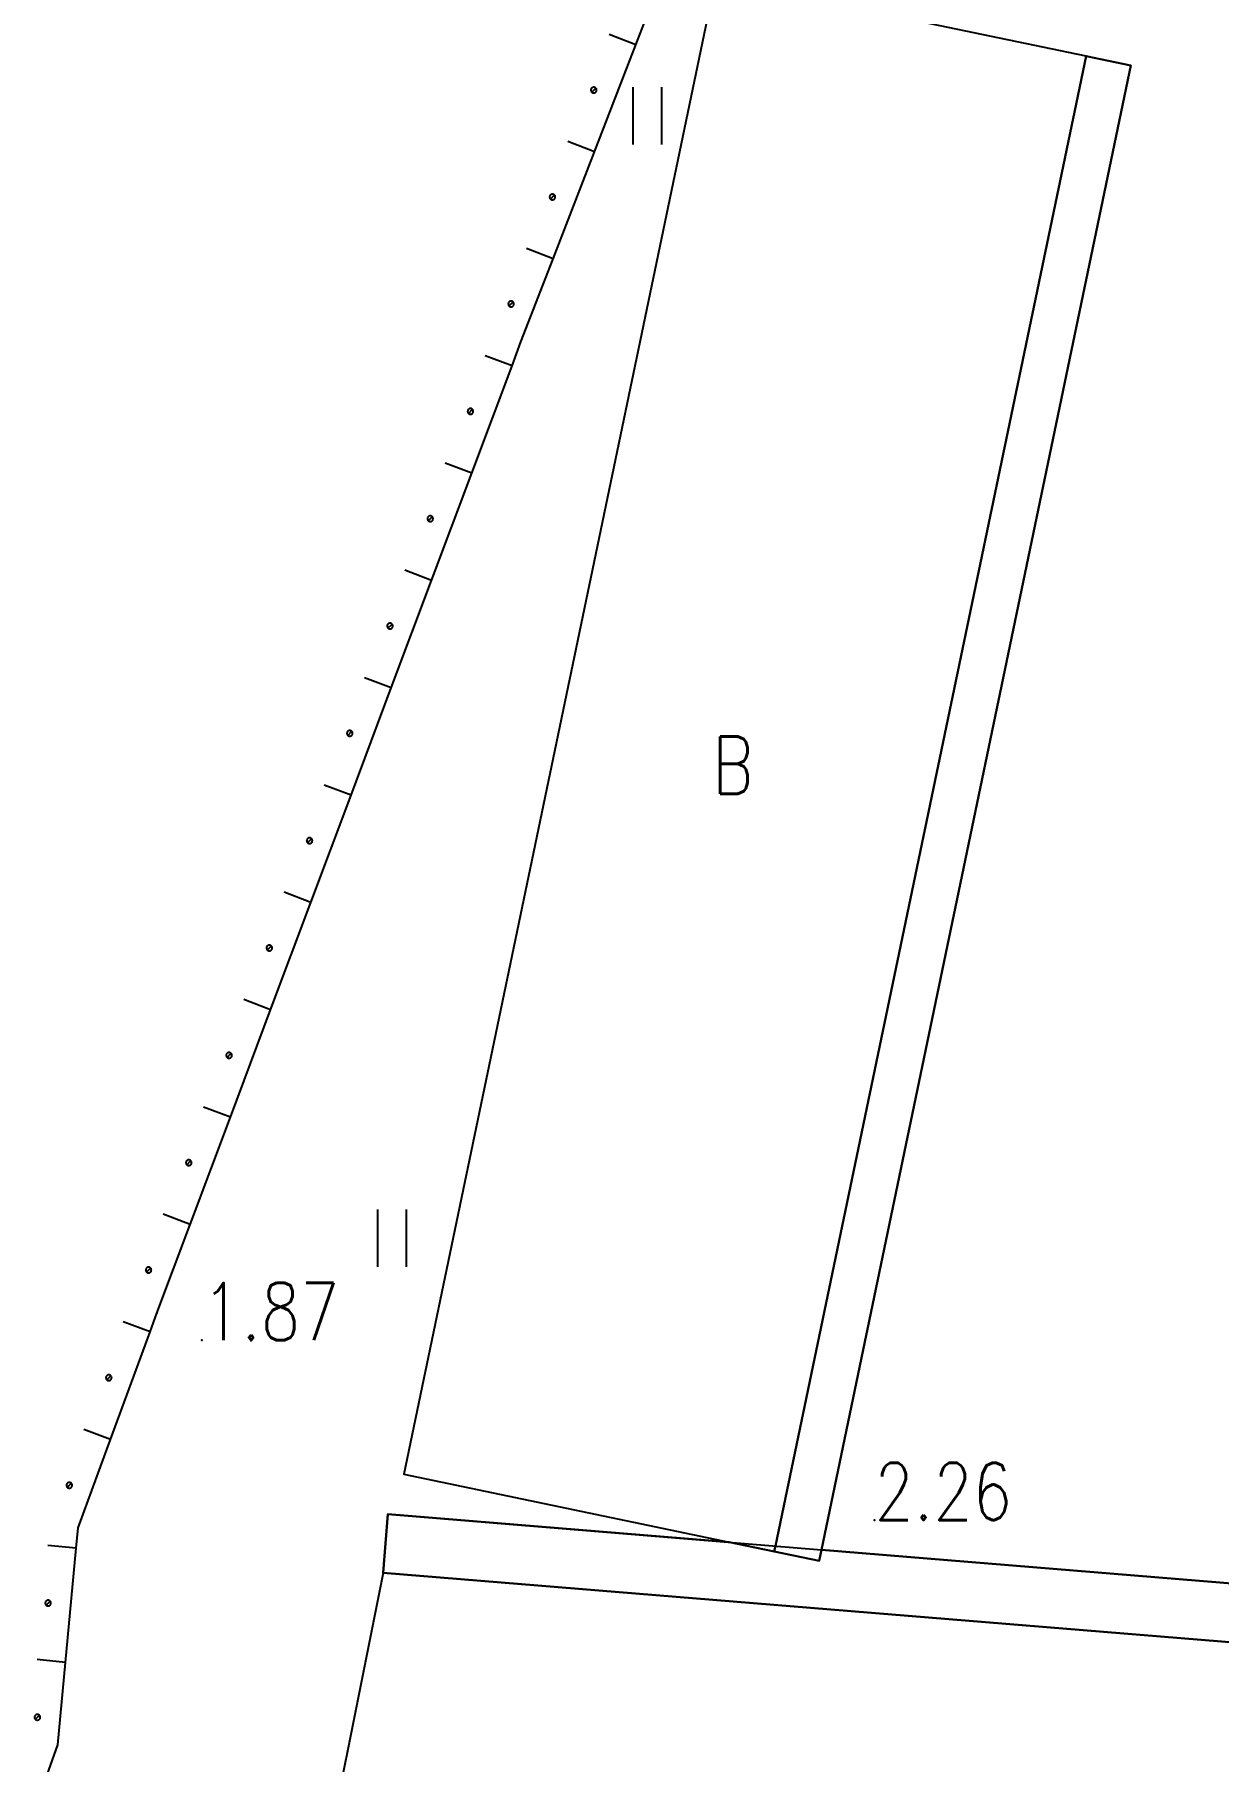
# Model space of a CAD drawing. Extents: x 500064 to 501389, y 2542464 to 2545400.
# Drawn here: x 500828.48 to 500849.14, y 2543712.81 to 2543742.94 of the extents above; entities that cross this region are included whole.
import ezdxf

# ---------------------------------------------------------------- set-up
doc = ezdxf.new("R2010")
doc.units = 0
doc.header["$LTSCALE"] = 0.5
doc.linetypes.add('CENTER', pattern=[50.8, 31.75, -6.35, 6.35, -6.35])
doc.layers.add('地形图', color=8, linetype='CONTINUOUS')
doc.styles.add('HZ', font='romans.shx', dxfattribs={"width": 0.8, "bigfont": 'hztxt.shx'})

msp = doc.modelspace()

# ---------------------------------------------------------------- linework, layer by layer
at = {"layer": '地形图'}
for points in [[(500828.696, 2543712.575), (500828.884, 2543713.098), (500829.019, 2543714.536), (500829.205, 2543716.527), (500829.238, 2543716.88), (500829.804, 2543718.425), (500830.492, 2543720.303), (500830.612, 2543720.63), (500831.192, 2543722.177), (500831.894, 2543724.05), (500832.597, 2543725.922), (500833.299, 2543727.795), (500834.001, 2543729.668), (500834.703, 2543731.54), (500835.406, 2543733.413), (500836.108, 2543735.286), (500836.81, 2543737.158), (500836.966, 2543737.574), (500837.527, 2543739.025), (500838.248, 2543740.891), (500838.969, 2543742.756), (500839.691, 2543744.622)], [(500838.969, 2543742.756), (500838.503, 2543742.936)], [(500846.827, 2543742.562), (500847.61, 2543742.399), (500842.21, 2543716.501), (500842.169, 2543716.305), (500841.385, 2543716.469)], [(500838.236, 2543741.918), (500838.241, 2543741.918), (500838.246, 2543741.919), (500838.251, 2543741.92), (500838.256, 2543741.922), (500838.261, 2543741.924), (500838.265, 2543741.927), (500838.269, 2543741.93), (500838.273, 2543741.934), (500838.276, 2543741.938), (500838.279, 2543741.943), (500838.282, 2543741.947), (500838.284, 2543741.952), (500838.285, 2543741.957), (500838.286, 2543741.962), (500838.286, 2543741.968), (500838.286, 2543741.973), (500838.285, 2543741.978), (500838.284, 2543741.983), (500838.282, 2543741.988), (500838.279, 2543741.993), (500838.276, 2543741.997), (500838.273, 2543742.001), (500838.271, 2543742.003), (500838.269, 2543742.005), (500838.265, 2543742.008), (500838.261, 2543742.011), (500838.256, 2543742.013), (500838.251, 2543742.015), (500838.246, 2543742.017), (500838.241, 2543742.017), (500838.236, 2543742.018), (500838.231, 2543742.017), (500838.226, 2543742.017), (500838.221, 2543742.015), (500838.216, 2543742.013), (500838.211, 2543742.011), (500838.207, 2543742.008), (500838.203, 2543742.005), (500838.199, 2543742.001), (500838.196, 2543741.997), (500838.193, 2543741.993), (500838.19, 2543741.988), (500838.188, 2543741.983), (500838.187, 2543741.978), (500838.186, 2543741.973), (500838.186, 2543741.968), (500838.186, 2543741.962), (500838.187, 2543741.957), (500838.188, 2543741.952), (500838.19, 2543741.947), (500838.193, 2543741.943), (500838.196, 2543741.938), (500838.199, 2543741.934), (500838.201, 2543741.932), (500838.203, 2543741.93), (500838.207, 2543741.927), (500838.211, 2543741.924), (500838.216, 2543741.922), (500838.221, 2543741.92), (500838.226, 2543741.919), (500838.231, 2543741.918), (500838.236, 2543741.918)], [(500838.201, 2543741.932), (500838.271, 2543742.003)], [(500838.925, 2543741.02), (500838.925, 2543742.02)], [(500839.425, 2543741.02), (500839.425, 2543742.02)], [(500838.248, 2543740.891), (500837.782, 2543741.071)], [(500837.515, 2543740.052), (500837.52, 2543740.053), (500837.525, 2543740.053), (500837.53, 2543740.055), (500837.535, 2543740.057), (500837.54, 2543740.059), (500837.544, 2543740.062), (500837.548, 2543740.065), (500837.552, 2543740.069), (500837.555, 2543740.073), (500837.558, 2543740.077), (500837.56, 2543740.082), (500837.562, 2543740.087), (500837.564, 2543740.092), (500837.564, 2543740.097), (500837.565, 2543740.102), (500837.564, 2543740.107), (500837.564, 2543740.113), (500837.562, 2543740.118), (500837.56, 2543740.123), (500837.558, 2543740.127), (500837.555, 2543740.132), (500837.552, 2543740.136), (500837.55, 2543740.138), (500837.548, 2543740.139), (500837.544, 2543740.143), (500837.54, 2543740.146), (500837.535, 2543740.148), (500837.53, 2543740.15), (500837.525, 2543740.151), (500837.52, 2543740.152), (500837.515, 2543740.152), (500837.509, 2543740.152), (500837.504, 2543740.151), (500837.499, 2543740.15), (500837.494, 2543740.148), (500837.49, 2543740.146), (500837.485, 2543740.143), (500837.481, 2543740.139), (500837.478, 2543740.136), (500837.474, 2543740.132), (500837.471, 2543740.127), (500837.469, 2543740.123), (500837.467, 2543740.118), (500837.466, 2543740.113), (500837.465, 2543740.107), (500837.465, 2543740.102), (500837.465, 2543740.097), (500837.466, 2543740.092), (500837.467, 2543740.087), (500837.469, 2543740.082), (500837.471, 2543740.077), (500837.474, 2543740.073), (500837.478, 2543740.069), (500837.479, 2543740.067), (500837.481, 2543740.065), (500837.485, 2543740.062), (500837.49, 2543740.059), (500837.494, 2543740.057), (500837.499, 2543740.055), (500837.504, 2543740.053), (500837.509, 2543740.053), (500837.515, 2543740.052)], [(500837.479, 2543740.067), (500837.55, 2543740.138)], [(500837.527, 2543739.025), (500837.061, 2543739.206)], [(500836.793, 2543738.187), (500836.799, 2543738.187), (500836.804, 2543738.188), (500836.809, 2543738.189), (500836.814, 2543738.191), (500836.818, 2543738.194), (500836.823, 2543738.196), (500836.827, 2543738.2), (500836.831, 2543738.203), (500836.834, 2543738.207), (500836.837, 2543738.212), (500836.839, 2543738.217), (500836.841, 2543738.221), (500836.842, 2543738.226), (500836.843, 2543738.232), (500836.843, 2543738.237), (500836.843, 2543738.242), (500836.842, 2543738.247), (500836.841, 2543738.252), (500836.839, 2543738.257), (500836.837, 2543738.262), (500836.834, 2543738.266), (500836.831, 2543738.27), (500836.829, 2543738.272), (500836.827, 2543738.274), (500836.823, 2543738.277), (500836.818, 2543738.28), (500836.814, 2543738.283), (500836.809, 2543738.284), (500836.804, 2543738.286), (500836.799, 2543738.287), (500836.793, 2543738.287), (500836.788, 2543738.287), (500836.783, 2543738.286), (500836.778, 2543738.284), (500836.773, 2543738.283), (500836.768, 2543738.28), (500836.764, 2543738.277), (500836.76, 2543738.274), (500836.756, 2543738.27), (500836.753, 2543738.266), (500836.75, 2543738.262), (500836.748, 2543738.257), (500836.746, 2543738.252), (500836.745, 2543738.247), (500836.744, 2543738.242), (500836.743, 2543738.237), (500836.744, 2543738.232), (500836.745, 2543738.226), (500836.746, 2543738.221), (500836.748, 2543738.217), (500836.75, 2543738.212), (500836.753, 2543738.207), (500836.756, 2543738.203), (500836.758, 2543738.202), (500836.76, 2543738.2), (500836.764, 2543738.196), (500836.768, 2543738.194), (500836.773, 2543738.191), (500836.778, 2543738.189), (500836.783, 2543738.188), (500836.788, 2543738.187), (500836.793, 2543738.187)], [(500836.758, 2543738.202), (500836.829, 2543738.272)], [(500836.81, 2543737.158), (500836.342, 2543737.334)], [(500836.084, 2543736.312), (500836.09, 2543736.313), (500836.095, 2543736.313), (500836.1, 2543736.315), (500836.105, 2543736.317), (500836.109, 2543736.319), (500836.114, 2543736.322), (500836.118, 2543736.325), (500836.122, 2543736.329), (500836.125, 2543736.333), (500836.128, 2543736.337), (500836.13, 2543736.342), (500836.132, 2543736.347), (500836.133, 2543736.352), (500836.134, 2543736.357), (500836.134, 2543736.362), (500836.134, 2543736.368), (500836.133, 2543736.373), (500836.132, 2543736.378), (500836.13, 2543736.383), (500836.128, 2543736.387), (500836.125, 2543736.392), (500836.122, 2543736.396), (500836.12, 2543736.398), (500836.118, 2543736.4), (500836.114, 2543736.403), (500836.109, 2543736.406), (500836.105, 2543736.408), (500836.1, 2543736.41), (500836.095, 2543736.411), (500836.09, 2543736.412), (500836.084, 2543736.412), (500836.079, 2543736.412), (500836.074, 2543736.411), (500836.069, 2543736.41), (500836.064, 2543736.408), (500836.059, 2543736.406), (500836.055, 2543736.403), (500836.051, 2543736.4), (500836.047, 2543736.396), (500836.044, 2543736.392), (500836.041, 2543736.387), (500836.039, 2543736.383), (500836.037, 2543736.378), (500836.036, 2543736.373), (500836.035, 2543736.368), (500836.034, 2543736.362), (500836.035, 2543736.357), (500836.036, 2543736.352), (500836.037, 2543736.347), (500836.039, 2543736.342), (500836.041, 2543736.337), (500836.044, 2543736.333), (500836.047, 2543736.329), (500836.049, 2543736.327), (500836.051, 2543736.325), (500836.055, 2543736.322), (500836.059, 2543736.319), (500836.064, 2543736.317), (500836.069, 2543736.315), (500836.074, 2543736.313), (500836.079, 2543736.313), (500836.084, 2543736.312)], [(500836.049, 2543736.327), (500836.12, 2543736.398)], [(500836.108, 2543735.286), (500835.64, 2543735.461)], [(500835.382, 2543734.44), (500835.387, 2543734.44), (500835.393, 2543734.441), (500835.398, 2543734.442), (500835.403, 2543734.444), (500835.407, 2543734.446), (500835.412, 2543734.449), (500835.416, 2543734.453), (500835.419, 2543734.456), (500835.423, 2543734.46), (500835.426, 2543734.465), (500835.428, 2543734.469), (500835.43, 2543734.474), (500835.431, 2543734.479), (500835.432, 2543734.485), (500835.432, 2543734.49), (500835.432, 2543734.495), (500835.431, 2543734.5), (500835.43, 2543734.505), (500835.428, 2543734.51), (500835.426, 2543734.515), (500835.423, 2543734.519), (500835.419, 2543734.523), (500835.418, 2543734.525), (500835.416, 2543734.527), (500835.412, 2543734.53), (500835.407, 2543734.533), (500835.403, 2543734.535), (500835.398, 2543734.537), (500835.393, 2543734.539), (500835.387, 2543734.539), (500835.382, 2543734.54), (500835.377, 2543734.539), (500835.372, 2543734.539), (500835.367, 2543734.537), (500835.362, 2543734.535), (500835.357, 2543734.533), (500835.353, 2543734.53), (500835.349, 2543734.527), (500835.345, 2543734.523), (500835.342, 2543734.519), (500835.339, 2543734.515), (500835.337, 2543734.51), (500835.335, 2543734.505), (500835.333, 2543734.5), (500835.332, 2543734.495), (500835.332, 2543734.49), (500835.332, 2543734.485), (500835.333, 2543734.479), (500835.335, 2543734.474), (500835.337, 2543734.469), (500835.339, 2543734.465), (500835.342, 2543734.46), (500835.345, 2543734.456), (500835.347, 2543734.454), (500835.349, 2543734.453), (500835.353, 2543734.449), (500835.357, 2543734.446), (500835.362, 2543734.444), (500835.367, 2543734.442), (500835.372, 2543734.441), (500835.377, 2543734.44), (500835.382, 2543734.44)], [(500835.347, 2543734.454), (500835.418, 2543734.525)], [(500835.406, 2543733.413), (500834.937, 2543733.589)], [(500834.68, 2543732.567), (500834.685, 2543732.567), (500834.69, 2543732.568), (500834.695, 2543732.57), (500834.7, 2543732.571), (500834.705, 2543732.574), (500834.709, 2543732.577), (500834.713, 2543732.58), (500834.717, 2543732.584), (500834.72, 2543732.588), (500834.723, 2543732.592), (500834.726, 2543732.597), (500834.728, 2543732.602), (500834.729, 2543732.607), (500834.73, 2543732.612), (500834.73, 2543732.617), (500834.73, 2543732.622), (500834.729, 2543732.627), (500834.728, 2543732.633), (500834.726, 2543732.637), (500834.723, 2543732.642), (500834.72, 2543732.646), (500834.717, 2543732.651), (500834.715, 2543732.652), (500834.713, 2543732.654), (500834.709, 2543732.657), (500834.705, 2543732.66), (500834.7, 2543732.663), (500834.695, 2543732.665), (500834.69, 2543732.666), (500834.685, 2543732.667), (500834.68, 2543732.667), (500834.675, 2543732.667), (500834.67, 2543732.666), (500834.665, 2543732.665), (500834.66, 2543732.663), (500834.655, 2543732.66), (500834.651, 2543732.657), (500834.647, 2543732.654), (500834.643, 2543732.651), (500834.64, 2543732.646), (500834.637, 2543732.642), (500834.634, 2543732.637), (500834.632, 2543732.633), (500834.631, 2543732.627), (500834.63, 2543732.622), (500834.63, 2543732.617), (500834.63, 2543732.612), (500834.631, 2543732.607), (500834.632, 2543732.602), (500834.634, 2543732.597), (500834.637, 2543732.592), (500834.64, 2543732.588), (500834.643, 2543732.584), (500834.645, 2543732.582), (500834.647, 2543732.58), (500834.651, 2543732.577), (500834.655, 2543732.574), (500834.66, 2543732.571), (500834.665, 2543732.57), (500834.67, 2543732.568), (500834.675, 2543732.567), (500834.68, 2543732.567)], [(500834.645, 2543732.582), (500834.715, 2543732.652)], [(500834.703, 2543731.54), (500834.235, 2543731.716)], [(500833.978, 2543730.694), (500833.983, 2543730.695), (500833.988, 2543730.696), (500833.993, 2543730.697), (500833.998, 2543730.699), (500834.003, 2543730.701), (500834.007, 2543730.704), (500834.011, 2543730.707), (500834.015, 2543730.711), (500834.018, 2543730.715), (500834.021, 2543730.719), (500834.023, 2543730.724), (500834.025, 2543730.729), (500834.027, 2543730.734), (500834.027, 2543730.739), (500834.028, 2543730.744), (500834.027, 2543730.75), (500834.027, 2543730.755), (500834.025, 2543730.76), (500834.023, 2543730.765), (500834.021, 2543730.769), (500834.018, 2543730.774), (500834.015, 2543730.778), (500834.013, 2543730.78), (500834.011, 2543730.782), (500834.007, 2543730.785), (500834.003, 2543730.788), (500833.998, 2543730.79), (500833.993, 2543730.792), (500833.988, 2543730.793), (500833.983, 2543730.794), (500833.978, 2543730.794), (500833.972, 2543730.794), (500833.967, 2543730.793), (500833.962, 2543730.792), (500833.957, 2543730.79), (500833.953, 2543730.788), (500833.948, 2543730.785), (500833.944, 2543730.782), (500833.941, 2543730.778), (500833.937, 2543730.774), (500833.934, 2543730.769), (500833.932, 2543730.765), (500833.93, 2543730.76), (500833.929, 2543730.755), (500833.928, 2543730.75), (500833.928, 2543730.744), (500833.928, 2543730.739), (500833.929, 2543730.734), (500833.93, 2543730.729), (500833.932, 2543730.724), (500833.934, 2543730.719), (500833.937, 2543730.715), (500833.941, 2543730.711), (500833.942, 2543730.709), (500833.944, 2543730.707), (500833.948, 2543730.704), (500833.953, 2543730.701), (500833.957, 2543730.699), (500833.962, 2543730.697), (500833.967, 2543730.696), (500833.972, 2543730.695), (500833.978, 2543730.694)], [(500833.942, 2543730.709), (500834.013, 2543730.78)], [(500834.001, 2543729.668), (500833.533, 2543729.843)], [(500833.275, 2543728.822), (500833.281, 2543728.822), (500833.286, 2543728.823), (500833.291, 2543728.824), (500833.296, 2543728.826), (500833.3, 2543728.828), (500833.305, 2543728.831), (500833.309, 2543728.835), (500833.313, 2543728.838), (500833.316, 2543728.842), (500833.319, 2543728.847), (500833.321, 2543728.851), (500833.323, 2543728.856), (500833.324, 2543728.861), (500833.325, 2543728.867), (500833.325, 2543728.872), (500833.325, 2543728.877), (500833.324, 2543728.882), (500833.323, 2543728.887), (500833.321, 2543728.892), (500833.319, 2543728.897), (500833.316, 2543728.901), (500833.313, 2543728.905), (500833.311, 2543728.907), (500833.309, 2543728.909), (500833.305, 2543728.912), (500833.3, 2543728.915), (500833.296, 2543728.917), (500833.291, 2543728.919), (500833.286, 2543728.921), (500833.281, 2543728.921), (500833.275, 2543728.922), (500833.27, 2543728.921), (500833.265, 2543728.921), (500833.26, 2543728.919), (500833.255, 2543728.917), (500833.251, 2543728.915), (500833.246, 2543728.912), (500833.242, 2543728.909), (500833.238, 2543728.905), (500833.235, 2543728.901), (500833.232, 2543728.897), (500833.23, 2543728.892), (500833.228, 2543728.887), (500833.227, 2543728.882), (500833.226, 2543728.877), (500833.225, 2543728.872), (500833.226, 2543728.867), (500833.227, 2543728.861), (500833.228, 2543728.856), (500833.23, 2543728.851), (500833.232, 2543728.847), (500833.235, 2543728.842), (500833.238, 2543728.838), (500833.24, 2543728.836), (500833.242, 2543728.835), (500833.246, 2543728.831), (500833.251, 2543728.828), (500833.255, 2543728.826), (500833.26, 2543728.824), (500833.265, 2543728.823), (500833.27, 2543728.822), (500833.275, 2543728.822)], [(500833.24, 2543728.836), (500833.311, 2543728.907)], [(500833.299, 2543727.795), (500832.831, 2543727.971)], [(500832.573, 2543726.949), (500832.578, 2543726.949), (500832.584, 2543726.95), (500832.589, 2543726.952), (500832.594, 2543726.953), (500832.598, 2543726.956), (500832.603, 2543726.959), (500832.607, 2543726.962), (500832.61, 2543726.966), (500832.614, 2543726.97), (500832.617, 2543726.974), (500832.619, 2543726.979), (500832.621, 2543726.984), (500832.622, 2543726.989), (500832.623, 2543726.994), (500832.623, 2543726.999), (500832.623, 2543727.004), (500832.622, 2543727.009), (500832.621, 2543727.015), (500832.619, 2543727.019), (500832.617, 2543727.024), (500832.614, 2543727.029), (500832.61, 2543727.033), (500832.609, 2543727.034), (500832.607, 2543727.036), (500832.603, 2543727.04), (500832.598, 2543727.042), (500832.594, 2543727.045), (500832.589, 2543727.047), (500832.584, 2543727.048), (500832.578, 2543727.049), (500832.573, 2543727.049), (500832.568, 2543727.049), (500832.563, 2543727.048), (500832.558, 2543727.047), (500832.553, 2543727.045), (500832.548, 2543727.042), (500832.544, 2543727.04), (500832.54, 2543727.036), (500832.536, 2543727.033), (500832.533, 2543727.029), (500832.53, 2543727.024), (500832.528, 2543727.019), (500832.526, 2543727.015), (500832.524, 2543727.009), (500832.523, 2543727.004), (500832.523, 2543726.999), (500832.523, 2543726.994), (500832.524, 2543726.989), (500832.526, 2543726.984), (500832.528, 2543726.979), (500832.53, 2543726.974), (500832.533, 2543726.97), (500832.536, 2543726.966), (500832.538, 2543726.964), (500832.54, 2543726.962), (500832.544, 2543726.959), (500832.548, 2543726.956), (500832.553, 2543726.953), (500832.558, 2543726.952), (500832.563, 2543726.95), (500832.568, 2543726.949), (500832.573, 2543726.949)], [(500832.538, 2543726.964), (500832.609, 2543727.034)], [(500832.597, 2543725.922), (500832.128, 2543726.098)], [(500831.871, 2543725.076), (500831.876, 2543725.077), (500831.881, 2543725.078), (500831.886, 2543725.079), (500831.891, 2543725.081), (500831.896, 2543725.083), (500831.9, 2543725.086), (500831.904, 2543725.089), (500831.908, 2543725.093), (500831.911, 2543725.097), (500831.914, 2543725.101), (500831.917, 2543725.106), (500831.919, 2543725.111), (500831.92, 2543725.116), (500831.921, 2543725.121), (500831.921, 2543725.126), (500831.921, 2543725.132), (500831.92, 2543725.137), (500831.919, 2543725.142), (500831.917, 2543725.147), (500831.914, 2543725.151), (500831.911, 2543725.156), (500831.908, 2543725.16), (500831.906, 2543725.162), (500831.904, 2543725.164), (500831.9, 2543725.167), (500831.896, 2543725.17), (500831.891, 2543725.172), (500831.886, 2543725.174), (500831.881, 2543725.175), (500831.876, 2543725.176), (500831.871, 2543725.176), (500831.866, 2543725.176), (500831.861, 2543725.175), (500831.856, 2543725.174), (500831.851, 2543725.172), (500831.846, 2543725.17), (500831.842, 2543725.167), (500831.838, 2543725.164), (500831.834, 2543725.16), (500831.831, 2543725.156), (500831.828, 2543725.151), (500831.825, 2543725.147), (500831.823, 2543725.142), (500831.822, 2543725.137), (500831.821, 2543725.132), (500831.821, 2543725.126), (500831.821, 2543725.121), (500831.822, 2543725.116), (500831.823, 2543725.111), (500831.825, 2543725.106), (500831.828, 2543725.101), (500831.831, 2543725.097), (500831.834, 2543725.093), (500831.836, 2543725.091), (500831.838, 2543725.089), (500831.842, 2543725.086), (500831.846, 2543725.083), (500831.851, 2543725.081), (500831.856, 2543725.079), (500831.861, 2543725.078), (500831.866, 2543725.077), (500831.871, 2543725.076)], [(500831.836, 2543725.091), (500831.906, 2543725.162)], [(500831.894, 2543724.05), (500831.426, 2543724.225)], [(500831.169, 2543723.204), (500831.174, 2543723.204), (500831.179, 2543723.205), (500831.184, 2543723.206), (500831.189, 2543723.208), (500831.194, 2543723.21), (500831.198, 2543723.213), (500831.202, 2543723.217), (500831.206, 2543723.22), (500831.209, 2543723.224), (500831.212, 2543723.229), (500831.214, 2543723.233), (500831.216, 2543723.238), (500831.218, 2543723.243), (500831.218, 2543723.249), (500831.219, 2543723.254), (500831.218, 2543723.259), (500831.218, 2543723.264), (500831.216, 2543723.269), (500831.214, 2543723.274), (500831.212, 2543723.279), (500831.209, 2543723.283), (500831.206, 2543723.287), (500831.204, 2543723.289), (500831.202, 2543723.291), (500831.198, 2543723.294), (500831.194, 2543723.297), (500831.189, 2543723.299), (500831.184, 2543723.301), (500831.179, 2543723.303), (500831.174, 2543723.304), (500831.169, 2543723.304), (500831.164, 2543723.304), (500831.158, 2543723.303), (500831.153, 2543723.301), (500831.148, 2543723.299), (500831.144, 2543723.297), (500831.139, 2543723.294), (500831.135, 2543723.291), (500831.132, 2543723.287), (500831.128, 2543723.283), (500831.125, 2543723.279), (500831.123, 2543723.274), (500831.121, 2543723.269), (500831.12, 2543723.264), (500831.119, 2543723.259), (500831.119, 2543723.254), (500831.119, 2543723.249), (500831.12, 2543723.243), (500831.121, 2543723.238), (500831.123, 2543723.233), (500831.125, 2543723.229), (500831.128, 2543723.224), (500831.132, 2543723.22), (500831.133, 2543723.218), (500831.135, 2543723.217), (500831.139, 2543723.213), (500831.144, 2543723.21), (500831.148, 2543723.208), (500831.153, 2543723.206), (500831.158, 2543723.205), (500831.164, 2543723.204), (500831.169, 2543723.204)], [(500831.133, 2543723.218), (500831.204, 2543723.289)], [(500831.192, 2543722.177), (500830.724, 2543722.353)], [(500834.468, 2543721.437), (500834.468, 2543722.437)], [(500834.968, 2543721.437), (500834.968, 2543722.437)], [(500830.467, 2543721.331), (500830.472, 2543721.331), (500830.477, 2543721.332), (500830.482, 2543721.334), (500830.487, 2543721.335), (500830.491, 2543721.338), (500830.496, 2543721.341), (500830.5, 2543721.344), (500830.504, 2543721.348), (500830.507, 2543721.352), (500830.51, 2543721.356), (500830.512, 2543721.361), (500830.514, 2543721.366), (500830.515, 2543721.371), (500830.516, 2543721.376), (500830.516, 2543721.381), (500830.516, 2543721.386), (500830.515, 2543721.392), (500830.514, 2543721.397), (500830.512, 2543721.401), (500830.51, 2543721.406), (500830.507, 2543721.41), (500830.504, 2543721.415), (500830.502, 2543721.416), (500830.5, 2543721.418), (500830.496, 2543721.422), (500830.491, 2543721.424), (500830.487, 2543721.427), (500830.482, 2543721.429), (500830.477, 2543721.43), (500830.472, 2543721.431), (500830.467, 2543721.431), (500830.461, 2543721.431), (500830.456, 2543721.43), (500830.451, 2543721.429), (500830.446, 2543721.427), (500830.442, 2543721.424), (500830.437, 2543721.422), (500830.433, 2543721.418), (500830.429, 2543721.415), (500830.426, 2543721.41), (500830.423, 2543721.406), (500830.421, 2543721.401), (500830.419, 2543721.397), (500830.418, 2543721.392), (500830.417, 2543721.386), (500830.416, 2543721.381), (500830.417, 2543721.376), (500830.418, 2543721.371), (500830.419, 2543721.366), (500830.421, 2543721.361), (500830.423, 2543721.356), (500830.426, 2543721.352), (500830.429, 2543721.348), (500830.431, 2543721.346), (500830.433, 2543721.344), (500830.437, 2543721.341), (500830.442, 2543721.338), (500830.446, 2543721.335), (500830.451, 2543721.334), (500830.456, 2543721.332), (500830.461, 2543721.331), (500830.467, 2543721.331)], [(500830.431, 2543721.346), (500830.502, 2543721.416)], [(500830.492, 2543720.303), (500830.023, 2543720.475)], [(500829.773, 2543719.452), (500829.778, 2543719.452), (500829.783, 2543719.453), (500829.788, 2543719.454), (500829.793, 2543719.456), (500829.798, 2543719.459), (500829.802, 2543719.462), (500829.806, 2543719.465), (500829.81, 2543719.469), (500829.813, 2543719.473), (500829.816, 2543719.477), (500829.818, 2543719.482), (500829.82, 2543719.487), (500829.822, 2543719.492), (500829.823, 2543719.497), (500829.823, 2543719.502), (500829.823, 2543719.507), (500829.822, 2543719.512), (500829.82, 2543719.518), (500829.818, 2543719.522), (500829.816, 2543719.527), (500829.813, 2543719.531), (500829.81, 2543719.536), (500829.808, 2543719.537), (500829.806, 2543719.539), (500829.802, 2543719.542), (500829.798, 2543719.545), (500829.793, 2543719.548), (500829.788, 2543719.55), (500829.783, 2543719.551), (500829.778, 2543719.552), (500829.773, 2543719.552), (500829.768, 2543719.552), (500829.762, 2543719.551), (500829.757, 2543719.55), (500829.752, 2543719.548), (500829.748, 2543719.545), (500829.743, 2543719.542), (500829.739, 2543719.539), (500829.736, 2543719.536), (500829.732, 2543719.531), (500829.73, 2543719.527), (500829.727, 2543719.522), (500829.725, 2543719.518), (500829.724, 2543719.512), (500829.723, 2543719.507), (500829.723, 2543719.502), (500829.723, 2543719.497), (500829.724, 2543719.492), (500829.725, 2543719.487), (500829.727, 2543719.482), (500829.73, 2543719.477), (500829.732, 2543719.473), (500829.736, 2543719.469), (500829.738, 2543719.467), (500829.739, 2543719.465), (500829.743, 2543719.462), (500829.748, 2543719.459), (500829.752, 2543719.456), (500829.757, 2543719.454), (500829.762, 2543719.453), (500829.768, 2543719.452), (500829.773, 2543719.452)], [(500829.738, 2543719.467), (500829.808, 2543719.537)], [(500829.804, 2543718.425), (500829.335, 2543718.598)], [(500829.085, 2543717.574), (500829.09, 2543717.574), (500829.095, 2543717.575), (500829.1, 2543717.577), (500829.105, 2543717.578), (500829.11, 2543717.581), (500829.114, 2543717.584), (500829.118, 2543717.587), (500829.122, 2543717.591), (500829.125, 2543717.595), (500829.128, 2543717.599), (500829.13, 2543717.604), (500829.132, 2543717.609), (500829.134, 2543717.614), (500829.135, 2543717.619), (500829.135, 2543717.624), (500829.135, 2543717.629), (500829.134, 2543717.635), (500829.132, 2543717.64), (500829.13, 2543717.644), (500829.128, 2543717.649), (500829.125, 2543717.654), (500829.122, 2543717.658), (500829.12, 2543717.66), (500829.118, 2543717.661), (500829.114, 2543717.665), (500829.11, 2543717.667), (500829.105, 2543717.67), (500829.1, 2543717.672), (500829.095, 2543717.673), (500829.09, 2543717.674), (500829.085, 2543717.674), (500829.08, 2543717.674), (500829.074, 2543717.673), (500829.069, 2543717.672), (500829.064, 2543717.67), (500829.06, 2543717.667), (500829.055, 2543717.665), (500829.051, 2543717.661), (500829.048, 2543717.658), (500829.044, 2543717.654), (500829.041, 2543717.649), (500829.039, 2543717.644), (500829.037, 2543717.64), (500829.036, 2543717.635), (500829.035, 2543717.629), (500829.035, 2543717.624), (500829.035, 2543717.619), (500829.036, 2543717.614), (500829.037, 2543717.609), (500829.039, 2543717.604), (500829.041, 2543717.599), (500829.044, 2543717.595), (500829.048, 2543717.591), (500829.049, 2543717.589), (500829.051, 2543717.587), (500829.055, 2543717.584), (500829.06, 2543717.581), (500829.064, 2543717.578), (500829.069, 2543717.577), (500829.074, 2543717.575), (500829.08, 2543717.574), (500829.085, 2543717.574)], [(500829.049, 2543717.589), (500829.12, 2543717.66)], [(500834.561, 2543716.1), (500834.643, 2543717.121), (500842.21, 2543716.501), (500874.06, 2543713.89), (500873.976, 2543712.869)], [(500829.205, 2543716.527), (500828.707, 2543716.574)], [(500828.714, 2543715.519), (500828.719, 2543715.519), (500828.724, 2543715.52), (500828.729, 2543715.522), (500828.734, 2543715.523), (500828.739, 2543715.526), (500828.743, 2543715.529), (500828.747, 2543715.532), (500828.751, 2543715.536), (500828.754, 2543715.54), (500828.757, 2543715.544), (500828.759, 2543715.549), (500828.761, 2543715.554), (500828.763, 2543715.559), (500828.763, 2543715.564), (500828.764, 2543715.569), (500828.763, 2543715.574), (500828.763, 2543715.58), (500828.761, 2543715.585), (500828.759, 2543715.59), (500828.757, 2543715.594), (500828.754, 2543715.599), (500828.751, 2543715.603), (500828.749, 2543715.605), (500828.747, 2543715.606), (500828.743, 2543715.61), (500828.739, 2543715.612), (500828.734, 2543715.615), (500828.729, 2543715.617), (500828.724, 2543715.618), (500828.719, 2543715.619), (500828.714, 2543715.619), (500828.708, 2543715.619), (500828.703, 2543715.618), (500828.698, 2543715.617), (500828.693, 2543715.615), (500828.689, 2543715.612), (500828.684, 2543715.61), (500828.68, 2543715.606), (500828.676, 2543715.603), (500828.673, 2543715.599), (500828.67, 2543715.594), (500828.668, 2543715.59), (500828.666, 2543715.585), (500828.665, 2543715.58), (500828.664, 2543715.574), (500828.664, 2543715.569), (500828.664, 2543715.564), (500828.665, 2543715.559), (500828.666, 2543715.554), (500828.668, 2543715.549), (500828.67, 2543715.544), (500828.673, 2543715.54), (500828.676, 2543715.536), (500828.678, 2543715.534), (500828.68, 2543715.532), (500828.684, 2543715.529), (500828.689, 2543715.526), (500828.693, 2543715.523), (500828.698, 2543715.522), (500828.703, 2543715.52), (500828.708, 2543715.519), (500828.714, 2543715.519)], [(500828.678, 2543715.534), (500828.749, 2543715.605)], [(500829.019, 2543714.536), (500828.521, 2543714.583)], [(500828.527, 2543713.528), (500828.532, 2543713.528), (500828.537, 2543713.529), (500828.542, 2543713.53), (500828.547, 2543713.532), (500828.552, 2543713.535), (500828.556, 2543713.537), (500828.56, 2543713.541), (500828.564, 2543713.544), (500828.567, 2543713.549), (500828.57, 2543713.553), (500828.573, 2543713.558), (500828.574, 2543713.562), (500828.576, 2543713.568), (500828.577, 2543713.573), (500828.577, 2543713.578), (500828.577, 2543713.583), (500828.576, 2543713.588), (500828.574, 2543713.593), (500828.573, 2543713.598), (500828.57, 2543713.603), (500828.567, 2543713.607), (500828.564, 2543713.611), (500828.562, 2543713.613), (500828.56, 2543713.615), (500828.556, 2543713.618), (500828.552, 2543713.621), (500828.547, 2543713.624), (500828.542, 2543713.625), (500828.537, 2543713.627), (500828.532, 2543713.628), (500828.527, 2543713.628), (500828.522, 2543713.628), (500828.517, 2543713.627), (500828.511, 2543713.625), (500828.507, 2543713.624), (500828.502, 2543713.621), (500828.498, 2543713.618), (500828.493, 2543713.615), (500828.49, 2543713.611), (500828.486, 2543713.607), (500828.484, 2543713.603), (500828.481, 2543713.598), (500828.479, 2543713.593), (500828.478, 2543713.588), (500828.477, 2543713.583), (500828.477, 2543713.578), (500828.477, 2543713.573), (500828.478, 2543713.568), (500828.479, 2543713.562), (500828.481, 2543713.558), (500828.484, 2543713.553), (500828.486, 2543713.549), (500828.49, 2543713.544), (500828.492, 2543713.543), (500828.493, 2543713.541), (500828.498, 2543713.537), (500828.502, 2543713.535), (500828.507, 2543713.532), (500828.511, 2543713.53), (500828.517, 2543713.529), (500828.522, 2543713.528), (500828.527, 2543713.528)], [(500828.492, 2543713.543), (500828.562, 2543713.613)]]:
    msp.add_lwpolyline(points, dxfattribs=at)
for points in [[(500840.599, 2543716.632), (500841.385, 2543716.469), (500841.405, 2543716.566), (500846.827, 2543742.562), (500840.36, 2543743.91), (500834.919, 2543717.817)], [(500846.827, 2543742.562), (500841.405, 2543716.566), (500841.385, 2543716.469), (500842.169, 2543716.305), (500842.209, 2543716.5), (500847.61, 2543742.399)], [(500841.385, 2543716.469), (500840.599, 2543716.632), (500834.643, 2543717.121), (500834.561, 2543716.1), (500873.976, 2543712.869), (500874.06, 2543713.89), (500842.209, 2543716.5), (500842.169, 2543716.305)], [(500834.561, 2543716.1), (500833.262, 2543709.616), (500873.44, 2543706.333), (500873.976, 2543712.869)]]:
    msp.add_lwpolyline(points, close=True, dxfattribs=at)
at = {"layer": '地形图', "ltscale": 10}
for p in [(500846.827, 2543742.562), (500830.612, 2543720.63), (500841.385, 2543716.469)]:
    msp.add_point(p, dxfattribs=at)
at = {"layer": '地形图', "linetype": 'CENTER'}
for p in [(500831.399, 2543720.157, 1.87), (500843.134, 2543717.017, 2.26)]:
    msp.add_point(p, dxfattribs=at)

# ---------------------------------------------------------------- texts
at = {"layer": '地形图', "ltscale": 10, "style": 'HZ', "width": 0.8}
for s, p in [('B', (500840.304, 2543729.69)), ('1.87', (500831.399, 2543720.157)), ('2.26', (500843.134, 2543717.017))]:
    msp.add_text(s, height=1, dxfattribs=at).set_placement(p)

doc.saveas('drawing.dxf')
